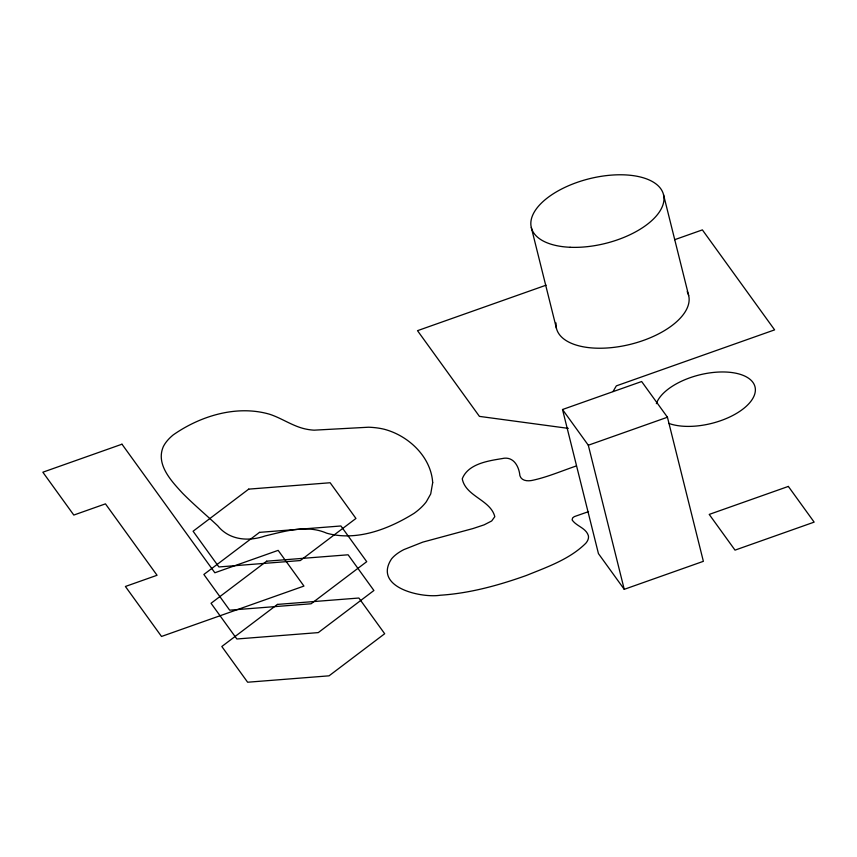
<?xml version="1.0" encoding="UTF-8"?>
<svg xmlns="http://www.w3.org/2000/svg" width="857" height="857" viewBox="0 0 857 857"><rect width="100%" height="100%" fill="white"/><g stroke="black" fill="none" stroke-linecap="round" stroke-linejoin="round"><path stroke-width="1.29" d="M613.001 391.542L616.354 385.864L774.61 329.87L702.376 229.89L674.652 239.703M546.08 285.188L417.509 330.673L479.427 416.384L568.287 428.371M562.513 409.517L641.647 381.526L667.442 417.23L703.372 561.324L624.239 589.327L598.443 553.611L562.513 409.517L588.309 445.233L624.239 589.327M588.309 445.233L667.442 417.23M576.407 465.94C562.042 470.793 548.03 476.878 533.193 480.177C528.48 481.366 521.602 481.323 519.899 475.678C518.988 466.208 513.364 455.785 501.988 458.613C487.879 460.905 468.008 463.894 462.255 478.838C465.672 496.524 490.558 499.781 494.81 516.675L491.693 520.96L484.098 524.859L473.043 528.533L422.79 542.127L403.872 549.605A34.569 16.915 -14 0 0 391.595 558.818C372.731 587.291 421.001 598.304 440.327 595.229C469.861 593.301 498.645 585.352 526.412 575.454C547.173 567.013 569.594 559.332 585.824 543.242A24.896 12.18 -14 0 0 588.32 535.518C585.813 527.773 576.268 526.219 572.101 519.899L572.647 517.907L574.319 516.621L588.566 511.629M663.522 194.678L688.664 295.547M531.297 227.469L556.439 328.327M687.175 291.637A68.121 33.337 -14 0 1 629.263 344.61A68.121 33.337 -14 0 1 556.032 322.939M656.366 403.658A51.088 25.003 -14 0 1 724.851 371.992A51.088 25.003 -14 0 1 746.297 406.261A51.088 25.003 -14 0 1 668.696 423.358M432.689 482.652L430.717 493.953L426.336 501.731A64.339 31.484 -14 0 1 414.199 513.257C388.885 529.037 356.769 541.56 326.742 533.204C306.742 524.388 285.145 531.254 265.07 535.957C248.573 541.763 229.29 540.178 217.764 525.834C206.119 514.928 193.886 504.666 182.648 493.321C171.571 481.27 155.706 464.687 163.194 446.915A54.505 26.674 -14 0 1 173.21 434.917C200.474 415.816 237.003 404.665 269.816 414.306C282.521 418.516 293.63 426.85 306.956 429.293A46.396 22.7 -14 0 0 314.069 430.171L368.606 427.215A64.907 31.763 -14 0 1 384.472 429.314C408.553 435.742 431.05 456.802 432.689 482.652M248.712 489.133L193.093 531.233L218.889 566.948L300.314 560.553L355.944 518.453L330.149 482.748L248.712 489.133M259.5 532.368L203.87 574.469L229.665 610.173L311.091 603.778L366.721 561.678L340.925 525.973L259.5 532.368M266.677 561.185L211.047 603.285L236.853 638.99L318.279 632.605L373.909 590.505L348.103 554.79L266.677 561.185M277.454 604.41L221.824 646.51L247.63 682.226L329.056 675.83L384.686 633.73L358.89 598.025L277.454 604.41M121.983 444.205L42.85 472.207L73.809 515.057L105.454 503.862L157.056 575.272L125.401 586.477L161.512 636.462L303.946 586.07L278.15 550.365L214.85 572.765L121.983 444.205M788.354 486.422L709.221 514.414L735.017 550.13L814.15 522.127L788.354 486.422M570.098 247.277A68.121 33.337 -14 0 0 663.65 195.257A68.121 33.337 -14 0 0 558.475 190.683A68.121 33.337 -14 0 0 570.098 247.277"/></g></svg>
